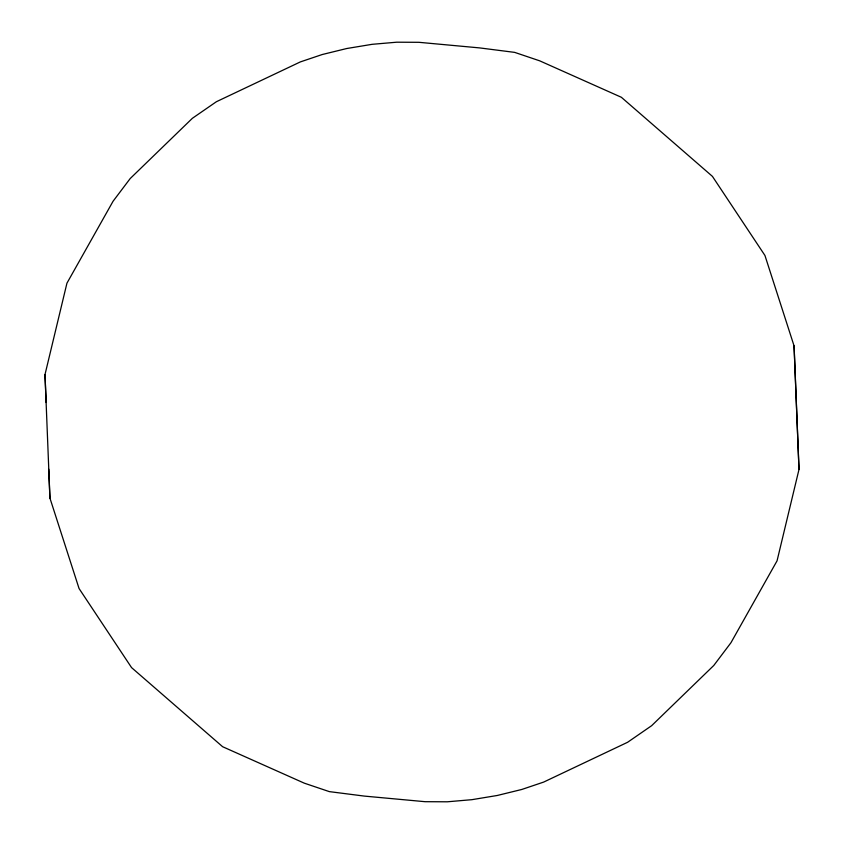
<?xml version="1.0" encoding="UTF-8"?>
<svg xmlns="http://www.w3.org/2000/svg" width="844" height="844" viewBox="0 0 844 844"><rect width="100%" height="100%" fill="white"/><g stroke="black" fill="none" stroke-linecap="round" stroke-linejoin="round"><path stroke-width="1.27" d="M44.996 374.578L66.94 283.183L113.064 201.252L130.208 178.538L192.369 118.308L216.391 101.723L300.358 61.907L322.218 54.533L346.694 48.53L372.109 44.321L396.733 42.2L418.898 42.306L479.55 47.897L514.682 52.381L539.727 60.842L621.374 97.282L712.441 176.396L764.938 255.468L794.067 345.903L799.004 469.422L777.06 560.817L730.936 642.748L713.792 665.462L651.631 725.692L627.609 742.277L543.641 782.093L521.782 789.467L497.306 795.47L471.891 799.679L447.267 801.8L425.102 801.694L364.45 796.103L329.318 791.619L304.273 783.158L222.626 746.718L131.559 667.604L79.062 588.532L49.933 498.097L44.996 374.578L46.146 402.493M799.004 469.422L794.067 345.903M48.741 469.201L49.933 498.213"/></g></svg>
